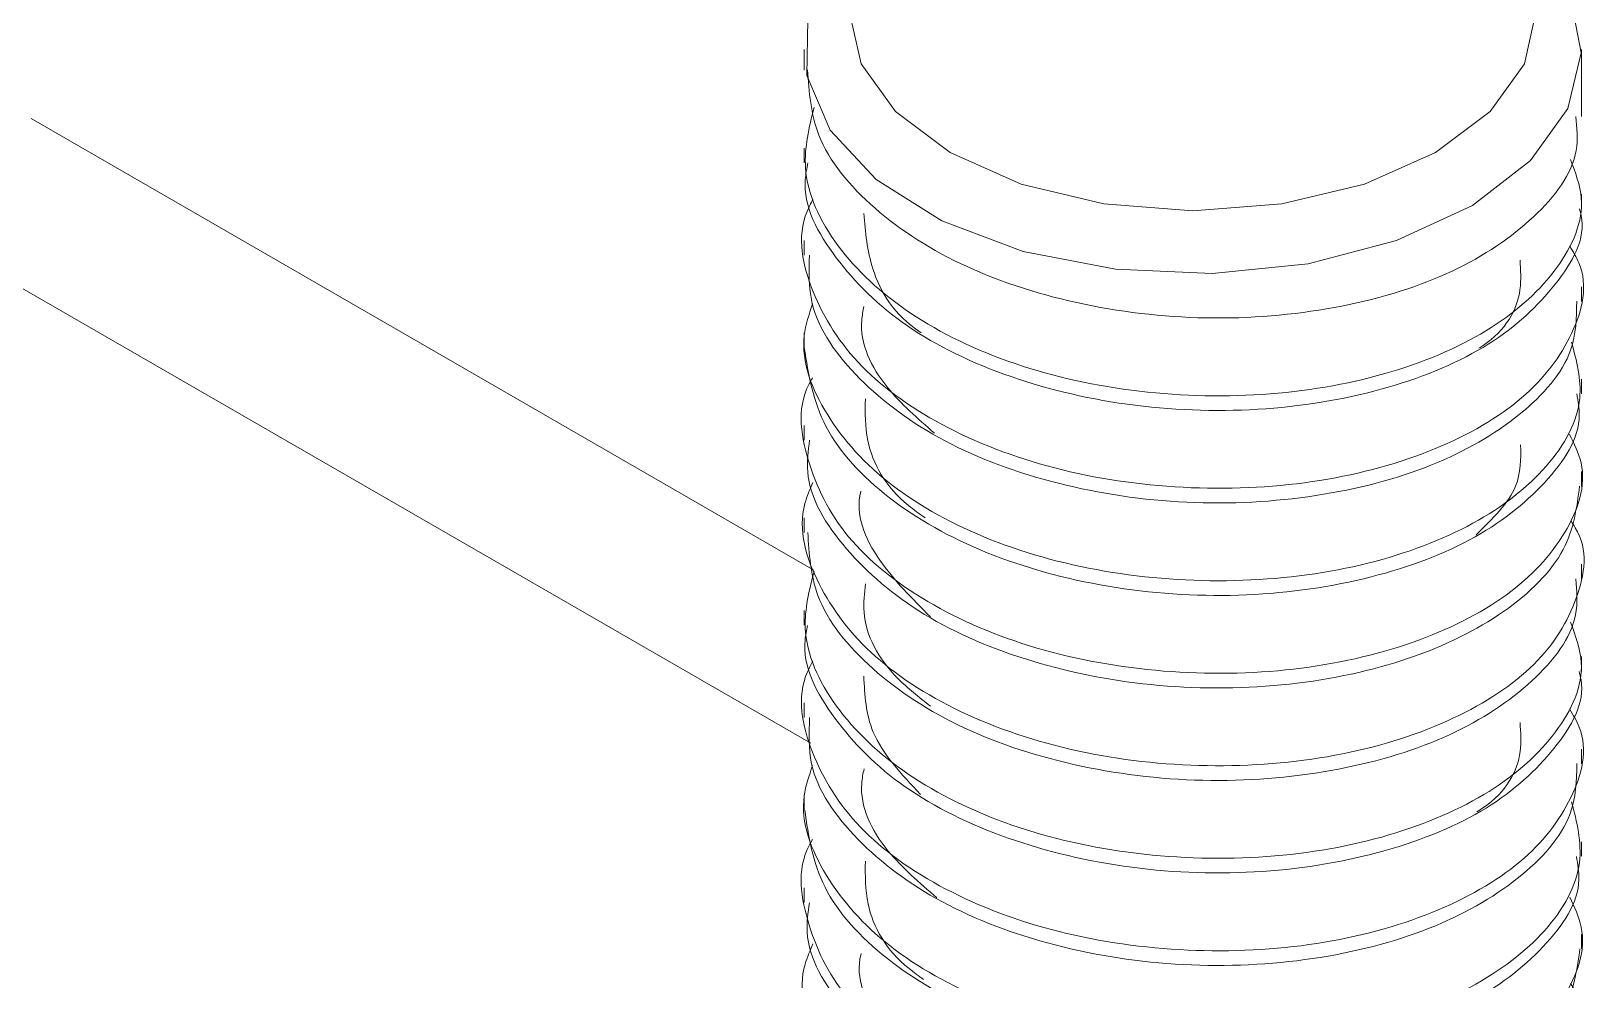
# Model space of a CAD drawing. Extents: x -976302 to -776254, y 5665 to 231437.
# Drawn here: x -787165.4 to -787044.4, y 80637.8 to 80711.6 of the extents above; entities that cross this region are included whole.
import ezdxf

# ---------------------------------------------------------------- set-up
doc = ezdxf.new("R2010")
doc.units = 0
doc.header["$LTSCALE"] = 1000
doc.header["$MEASUREMENT"] = 0

msp = doc.modelspace()

# ---------------------------------------------------------------- linework, layer by layer
at = {"linetype": 'Continuous', "lineweight": 15}
for p, q in [((-787105.33, 80710.15), (-787105.33, 80708.55)), ((-787105.33, 80710.15), (-787105.33, 80708.55)), ((-787044.94, 80704.96), (-787044.94, 80710.15)), ((-787044.94, 80704.96), (-787044.94, 80710.15)), ((-787104.58, 80669.69), (-787165.4, 80704.8)), ((-787104.58, 80669.69), (-787165.4, 80704.8)), ((-787104.82, 80656.22), (-787185.53, 80702.81)), ((-787104.82, 80656.22), (-787185.53, 80702.81)), ((-787105.33, 80702.5), (-787105.33, 80701.36)), ((-787105.33, 80702.5), (-787105.33, 80701.36)), ((-787044.94, 80697.77), (-787044.94, 80698.91)), ((-787044.94, 80697.77), (-787044.94, 80698.91)), ((-787105.33, 80695.31), (-787105.33, 80694.18)), ((-787105.33, 80695.31), (-787105.33, 80694.18)), ((-787044.94, 80690.58), (-787044.94, 80691.72)), ((-787044.94, 80690.58), (-787044.94, 80691.72)), ((-787105.33, 80688.13), (-787105.33, 80686.98)), ((-787105.33, 80688.13), (-787105.33, 80686.98)), ((-787044.94, 80683.39), (-787044.94, 80684.53)), ((-787044.94, 80683.39), (-787044.94, 80684.53)), ((-787105.33, 80680.93), (-787105.33, 80679.79)), ((-787105.33, 80680.93), (-787105.33, 80679.79)), ((-787044.94, 80676.19), (-787044.94, 80677.34)), ((-787044.94, 80676.19), (-787044.94, 80677.34)), ((-787105.33, 80673.74), (-787105.33, 80672.6)), ((-787105.33, 80673.74), (-787105.33, 80672.6)), ((-787044.94, 80669.01), (-787044.94, 80670.14)), ((-787044.94, 80669.01), (-787044.94, 80670.14)), ((-787105.33, 80666.55), (-787105.33, 80665.41)), ((-787105.33, 80666.55), (-787105.33, 80665.41)), ((-787044.94, 80661.81), (-787044.94, 80662.96)), ((-787044.94, 80661.81), (-787044.94, 80662.96)), ((-787105.33, 80659.36), (-787105.33, 80658.22)), ((-787105.33, 80659.36), (-787105.33, 80658.22)), ((-787044.94, 80654.62), (-787044.94, 80655.76)), ((-787044.94, 80654.62), (-787044.94, 80655.76)), ((-787105.33, 80652.17), (-787105.33, 80651.03)), ((-787105.33, 80652.17), (-787105.33, 80651.03)), ((-787044.94, 80647.44), (-787044.94, 80648.57)), ((-787044.94, 80647.44), (-787044.94, 80648.57)), ((-787105.33, 80644.98), (-787105.33, 80643.84)), ((-787105.33, 80644.98), (-787105.33, 80643.84)), ((-787044.94, 80640.24), (-787044.94, 80641.39)), ((-787044.94, 80640.24), (-787044.94, 80641.39))]:
    msp.add_line(p, q, dxfattribs=at)
at = {"linetype": 'Continuous', "lineweight": 15, "flags": 128}
for points in [[(-787101.81, 80718.32), (-787103.11, 80716.71), (-787105.05, 80712.5), (-787105.13, 80708.14), (-787103.32, 80703.9), (-787099.75, 80700.06), (-787094.64, 80696.84), (-787088.31, 80694.46), (-787081.15, 80693.07), (-787073.62, 80692.74), (-787066.18, 80693.5), (-787059.3, 80695.31), (-787053.41, 80698.04), (-787048.89, 80701.54), (-787046, 80705.57), (-787044.95, 80709.89), (-787045.78, 80714.22), (-787045.78, 80714.22)], [(-787101.81, 80718.32), (-787103.11, 80716.71), (-787105.05, 80712.5), (-787105.13, 80708.14), (-787103.32, 80703.9), (-787099.75, 80700.06), (-787094.64, 80696.84), (-787088.31, 80694.46), (-787081.15, 80693.07), (-787073.62, 80692.74), (-787066.18, 80693.5), (-787059.3, 80695.31), (-787053.41, 80698.04), (-787048.89, 80701.54), (-787046, 80705.57), (-787044.95, 80709.89), (-787045.78, 80714.22), (-787045.78, 80714.22)], [(-787101.81, 80713.03), (-787100.9, 80709.04), (-787098.23, 80705.33), (-787094, 80702.14), (-787088.47, 80699.69), (-787082.04, 80698.15), (-787075.14, 80697.63), (-787068.23, 80698.15), (-787061.8, 80699.69), (-787056.28, 80702.14), (-787052.04, 80705.33), (-787049.37, 80709.04), (-787048.47, 80713.03), (-787048.47, 80713.03)], [(-787101.81, 80713.03), (-787100.9, 80709.04), (-787098.23, 80705.33), (-787094, 80702.14), (-787088.47, 80699.69), (-787082.04, 80698.15), (-787075.14, 80697.63), (-787068.23, 80698.15), (-787061.8, 80699.69), (-787056.28, 80702.14), (-787052.04, 80705.33), (-787049.37, 80709.04), (-787048.47, 80713.03), (-787048.47, 80713.03)]]:
    msp.add_lwpolyline(points, dxfattribs=at)
at = {"linetype": 'Continuous', "lineweight": 15}
for points, knots in [([(-787045.37, 80704.96), (-787045.29, 80704.07), (-787045.02, 80701.34), (-787048.28, 80697), (-787054.56, 80692.67), (-787063.35, 80689.92), (-787073.43, 80688.94), (-787083.7, 80690.04), (-787093.03, 80693), (-787100.24, 80697.63), (-787104.69, 80703.06), (-787104.95, 80706.86), (-787105.07, 80708.57)], [0, 0, 0, 0, 0.052329, 0.159812, 0.267302, 0.374774, 0.482283, 0.589762, 0.697259, 0.804736, 0.912216, 1, 1, 1, 1]), ([(-787045.37, 80704.96), (-787045.29, 80704.07), (-787045.02, 80701.34), (-787048.28, 80697), (-787054.56, 80692.67), (-787063.35, 80689.92), (-787073.43, 80688.94), (-787083.7, 80690.04), (-787093.03, 80693), (-787100.24, 80697.63), (-787104.69, 80703.06), (-787104.95, 80706.86), (-787105.07, 80708.57)], [0, 0, 0, 0, 0.052329, 0.159812, 0.267302, 0.374774, 0.482283, 0.589762, 0.697259, 0.804736, 0.912216, 1, 1, 1, 1]), ([(-787104.57, 80705.66), (-787104.95, 80704.1), (-787105.83, 80700.47), (-787103.16, 80694.75), (-787097.5, 80689.45), (-787089.21, 80685.43), (-787079.36, 80683.27), (-787069.01, 80683.06), (-787059.38, 80684.83), (-787051.48, 80688.34), (-787046.41, 80693.07), (-787044.35, 80697.82), (-787045.41, 80700.61), (-787045.79, 80701.61)], [0, 0, 0, 0, 0.0731239, 0.1700696, 0.2670378, 0.3639812, 0.46095, 0.5578976, 0.654852, 0.7518042, 0.8487462, 0.9457181, 1, 1, 1, 1]), ([(-787104.57, 80705.66), (-787104.95, 80704.1), (-787105.83, 80700.47), (-787103.16, 80694.75), (-787097.5, 80689.45), (-787089.21, 80685.43), (-787079.36, 80683.27), (-787069.01, 80683.06), (-787059.38, 80684.83), (-787051.48, 80688.34), (-787046.41, 80693.07), (-787044.35, 80697.82), (-787045.41, 80700.61), (-787045.79, 80701.61)], [0, 0, 0, 0, 0.0731239, 0.1700696, 0.2670378, 0.3639812, 0.46095, 0.5578976, 0.654852, 0.7518042, 0.8487462, 0.9457181, 1, 1, 1, 1]), ([(-787045.09, 80697.76), (-787045.04, 80697.59), (-787044.48, 80695.61), (-787046.66, 80691.8), (-787051.67, 80687.03), (-787059.69, 80683.62), (-787069.35, 80681.9), (-787079.71, 80682.17), (-787089.51, 80684.44), (-787097.78, 80688.43), (-787103.19, 80693.85), (-787105.64, 80698.4), (-787105.13, 80700.91), (-787105.05, 80701.35)], [0, 0, 0, 0, 0.009845, 0.117349, 0.224883, 0.332385, 0.439906, 0.547416, 0.654925, 0.762445, 0.869945, 0.977482, 1, 1, 1, 1]), ([(-787045.09, 80697.76), (-787045.04, 80697.59), (-787044.48, 80695.61), (-787046.66, 80691.8), (-787051.67, 80687.03), (-787059.69, 80683.62), (-787069.35, 80681.9), (-787079.71, 80682.17), (-787089.51, 80684.44), (-787097.78, 80688.43), (-787103.19, 80693.85), (-787105.64, 80698.4), (-787105.13, 80700.91), (-787105.05, 80701.35)], [0, 0, 0, 0, 0.009845, 0.117349, 0.224883, 0.332385, 0.439906, 0.547416, 0.654925, 0.762445, 0.869945, 0.977482, 1, 1, 1, 1]), ([(-787104.65, 80698.52), (-787104.81, 80698.2), (-787106.01, 80695.9), (-787105, 80691.23), (-787101.37, 80685.34), (-787094.46, 80680.49), (-787085.46, 80677.15), (-787075.26, 80675.77), (-787065.06, 80676.33), (-787056.01, 80678.85), (-787049.05, 80682.9), (-787045.3, 80687.99), (-787044.28, 80692.28), (-787045.59, 80694.45), (-787045.85, 80694.89)], [0, 0, 0, 0, 0.015147, 0.111197, 0.207256, 0.303308, 0.399354, 0.495426, 0.591475, 0.687547, 0.783593, 0.879651, 0.975707, 1, 1, 1, 1]), ([(-787104.65, 80698.52), (-787104.81, 80698.2), (-787106.01, 80695.9), (-787105, 80691.23), (-787101.37, 80685.34), (-787094.46, 80680.49), (-787085.46, 80677.15), (-787075.26, 80675.77), (-787065.06, 80676.33), (-787056.01, 80678.85), (-787049.05, 80682.9), (-787045.3, 80687.99), (-787044.28, 80692.28), (-787045.59, 80694.45), (-787045.85, 80694.89)], [0, 0, 0, 0, 0.015147, 0.111197, 0.207256, 0.303308, 0.399354, 0.495426, 0.591475, 0.687547, 0.783593, 0.879651, 0.975707, 1, 1, 1, 1]), ([(-787100.69, 80697.41), (-787100.57, 80695.97), (-787100.3, 80692.75), (-787098.31, 80689.49), (-787096.26, 80688.16), (-787096.23, 80688.14)], [0, 0, 0, 0, 0.441379, 0.993147, 1, 1, 1, 1]), ([(-787100.69, 80697.41), (-787100.57, 80695.97), (-787100.3, 80692.75), (-787098.31, 80689.49), (-787096.26, 80688.16), (-787096.23, 80688.14)], [0, 0, 0, 0, 0.441379, 0.993147, 1, 1, 1, 1]), ([(-787045.3, 80690.59), (-787045.32, 80689.31), (-787045.37, 80686.19), (-787049.36, 80681.6), (-787056.25, 80677.57), (-787065.4, 80675.18), (-787075.62, 80674.61), (-787085.78, 80676.14), (-787094.77, 80679.46), (-787101.4, 80684.4), (-787105.06, 80689.55), (-787104.96, 80692.92), (-787104.92, 80694.18)], [0, 0, 0, 0, 0.075052, 0.182537, 0.290012, 0.397482, 0.504978, 0.61245, 0.719951, 0.82742, 0.934906, 1, 1, 1, 1]), ([(-787045.3, 80690.59), (-787045.32, 80689.31), (-787045.37, 80686.19), (-787049.36, 80681.6), (-787056.25, 80677.57), (-787065.4, 80675.18), (-787075.62, 80674.61), (-787085.78, 80676.14), (-787094.77, 80679.46), (-787101.4, 80684.4), (-787105.06, 80689.55), (-787104.96, 80692.92), (-787104.92, 80694.18)], [0, 0, 0, 0, 0.075052, 0.182537, 0.290012, 0.397482, 0.504978, 0.61245, 0.719951, 0.82742, 0.934906, 1, 1, 1, 1]), ([(-787052.9, 80686.94), (-787052.79, 80687.01), (-787050.86, 80688.24), (-787049.49, 80690.73), (-787049.66, 80693.03), (-787049.71, 80693.79)], [0, 0, 0, 0, 0.036485, 0.678957, 1, 1, 1, 1]), ([(-787052.9, 80686.94), (-787052.79, 80687.01), (-787050.86, 80688.24), (-787049.49, 80690.73), (-787049.66, 80693.03), (-787049.71, 80693.79)], [0, 0, 0, 0, 0.036485, 0.678957, 1, 1, 1, 1]), ([(-787104.69, 80690.39), (-787104.96, 80689.57), (-787105.9, 80686.7), (-787103.92, 80681.61), (-787098.97, 80676.09), (-787091.11, 80671.76), (-787081.51, 80669.18), (-787071.17, 80668.57), (-787061.29, 80669.91), (-787052.95, 80673.11), (-787047.21, 80677.61), (-787044.45, 80682.69), (-787045.32, 80685.96), (-787045.7, 80687.41)], [0, 0, 0, 0, 0.03934, 0.137361, 0.235409, 0.333429, 0.431462, 0.529491, 0.627515, 0.725553, 0.823571, 0.921622, 1, 1, 1, 1]), ([(-787104.69, 80690.39), (-787104.96, 80689.57), (-787105.9, 80686.7), (-787103.92, 80681.61), (-787098.97, 80676.09), (-787091.11, 80671.76), (-787081.51, 80669.18), (-787071.17, 80668.57), (-787061.29, 80669.91), (-787052.95, 80673.11), (-787047.21, 80677.61), (-787044.45, 80682.69), (-787045.32, 80685.96), (-787045.7, 80687.41)], [0, 0, 0, 0, 0.03934, 0.137361, 0.235409, 0.333429, 0.431462, 0.529491, 0.627515, 0.725553, 0.823571, 0.921622, 1, 1, 1, 1]), ([(-787100.69, 80690.19), (-787100.76, 80689.83), (-787101.19, 80687.69), (-787099.5, 80684.07), (-787096.51, 80681.47), (-787095.21, 80680.34)], [0, 0, 0, 0, 0.10183, 0.609985, 1, 1, 1, 1]), ([(-787100.69, 80690.19), (-787100.76, 80689.83), (-787101.19, 80687.69), (-787099.5, 80684.07), (-787096.51, 80681.47), (-787095.21, 80680.34)], [0, 0, 0, 0, 0.10183, 0.609985, 1, 1, 1, 1]), ([(-787045.3, 80683.38), (-787045.2, 80682.82), (-787044.76, 80680.45), (-787047.45, 80676.35), (-787053.17, 80671.79), (-787061.61, 80668.73), (-787071.52, 80667.4), (-787081.85, 80668.11), (-787091.43, 80670.76), (-787099.11, 80675.09), (-787104.33, 80680.73), (-787104.99, 80684.9), (-787105.33, 80686.98)], [0, 0, 0, 0, 0.032461, 0.139958, 0.247476, 0.354969, 0.462494, 0.569992, 0.6775, 0.785001, 0.892495, 1, 1, 1, 1]), ([(-787045.3, 80683.38), (-787045.2, 80682.82), (-787044.76, 80680.45), (-787047.45, 80676.35), (-787053.17, 80671.79), (-787061.61, 80668.73), (-787071.52, 80667.4), (-787081.85, 80668.11), (-787091.43, 80670.76), (-787099.11, 80675.09), (-787104.33, 80680.73), (-787104.99, 80684.9), (-787105.33, 80686.98)], [0, 0, 0, 0, 0.032461, 0.139958, 0.247476, 0.354969, 0.462494, 0.569992, 0.6775, 0.785001, 0.892495, 1, 1, 1, 1]), ([(-787104.68, 80684.64), (-787104.71, 80684.59), (-787105.95, 80682.59), (-787105.35, 80678.17), (-787102.46, 80672.13), (-787096.11, 80667.02), (-787087.49, 80663.31), (-787077.45, 80661.52), (-787067.15, 80661.66), (-787057.77, 80663.79), (-787050.29, 80667.56), (-787045.82, 80672.47), (-787044.29, 80677.02), (-787045.5, 80679.52), (-787045.86, 80680.26)], [0, 0, 0, 0, 0.002368, 0.098125, 0.193881, 0.289647, 0.385395, 0.481176, 0.576929, 0.672697, 0.76845, 0.864203, 0.959973, 1, 1, 1, 1]), ([(-787104.68, 80684.64), (-787104.71, 80684.59), (-787105.95, 80682.59), (-787105.35, 80678.17), (-787102.46, 80672.13), (-787096.11, 80667.02), (-787087.49, 80663.31), (-787077.45, 80661.52), (-787067.15, 80661.66), (-787057.77, 80663.79), (-787050.29, 80667.56), (-787045.82, 80672.47), (-787044.29, 80677.02), (-787045.5, 80679.52), (-787045.86, 80680.26)], [0, 0, 0, 0, 0.002368, 0.098125, 0.193881, 0.289647, 0.385395, 0.481176, 0.576929, 0.672697, 0.76845, 0.864203, 0.959973, 1, 1, 1, 1]), ([(-787100.58, 80683.01), (-787100.59, 80681.93), (-787100.64, 80679.05), (-787098.77, 80675.74), (-787096.39, 80674.07), (-787095.94, 80673.76)], [0, 0, 0, 0, 0.329572, 0.875304, 1, 1, 1, 1]), ([(-787100.58, 80683.01), (-787100.59, 80681.93), (-787100.64, 80679.05), (-787098.77, 80675.74), (-787096.39, 80674.07), (-787095.94, 80673.76)], [0, 0, 0, 0, 0.329572, 0.875304, 1, 1, 1, 1]), ([(-787045.08, 80676.21), (-787045.3, 80674.54), (-787045.76, 80671.05), (-787050.59, 80666.26), (-787058.03, 80662.55), (-787067.49, 80660.51), (-787077.8, 80660.38), (-787087.8, 80662.31), (-787096.42, 80665.99), (-787102.42, 80671.21), (-787105.39, 80676.05), (-787105.02, 80678.96), (-787104.92, 80679.79)], [0, 0, 0, 0, 0.097676, 0.205184, 0.312667, 0.420158, 0.527655, 0.63514, 0.742649, 0.85013, 0.957641, 1, 1, 1, 1]), ([(-787045.08, 80676.21), (-787045.3, 80674.54), (-787045.76, 80671.05), (-787050.59, 80666.26), (-787058.03, 80662.55), (-787067.49, 80660.51), (-787077.8, 80660.38), (-787087.8, 80662.31), (-787096.42, 80665.99), (-787102.42, 80671.21), (-787105.39, 80676.05), (-787105.02, 80678.96), (-787104.92, 80679.79)], [0, 0, 0, 0, 0.097676, 0.205184, 0.312667, 0.420158, 0.527655, 0.63514, 0.742649, 0.85013, 0.957641, 1, 1, 1, 1]), ([(-787053.11, 80672.43), (-787051.85, 80673.66), (-787049.62, 80675.84), (-787049.65, 80678.33), (-787049.66, 80679.42)], [0, 0, 0, 0, 0.563065, 1, 1, 1, 1]), ([(-787053.11, 80672.43), (-787051.85, 80673.66), (-787049.62, 80675.84), (-787049.65, 80678.33), (-787049.66, 80679.42)], [0, 0, 0, 0, 0.563065, 1, 1, 1, 1]), ([(-787104.65, 80676.51), (-787104.89, 80675.96), (-787106, 80673.39), (-787104.57, 80668.51), (-787100.3, 80662.79), (-787092.94, 80658.17), (-787083.64, 80655.17), (-787073.35, 80654.16), (-787063.27, 80655.08), (-787054.55, 80657.93), (-787048.07, 80662.2), (-787044.98, 80667.43), (-787044.33, 80671.47), (-787045.65, 80673.35), (-787045.77, 80673.54)], [0, 0, 0, 0, 0.02624, 0.122582, 0.218941, 0.315282, 0.411626, 0.507982, 0.604323, 0.700689, 0.797028, 0.893388, 0.989733, 1, 1, 1, 1]), ([(-787104.65, 80676.51), (-787104.89, 80675.96), (-787106, 80673.39), (-787104.57, 80668.51), (-787100.3, 80662.79), (-787092.94, 80658.17), (-787083.64, 80655.17), (-787073.35, 80654.16), (-787063.27, 80655.08), (-787054.55, 80657.93), (-787048.07, 80662.2), (-787044.98, 80667.43), (-787044.33, 80671.47), (-787045.65, 80673.35), (-787045.77, 80673.54)], [0, 0, 0, 0, 0.02624, 0.122582, 0.218941, 0.315282, 0.411626, 0.507982, 0.604323, 0.700689, 0.797028, 0.893388, 0.989733, 1, 1, 1, 1]), ([(-787100.92, 80675.82), (-787100.92, 80675.81), (-787101.41, 80674.03), (-787099.9, 80670.42), (-787096.95, 80667.47), (-787095.53, 80666.06)], [0, 0, 0, 0, 0.002916, 0.520108, 1, 1, 1, 1]), ([(-787100.92, 80675.82), (-787100.92, 80675.81), (-787101.41, 80674.03), (-787099.9, 80670.42), (-787096.95, 80667.47), (-787095.53, 80666.06)], [0, 0, 0, 0, 0.002916, 0.520108, 1, 1, 1, 1]), ([(-787045.37, 80669.01), (-787045.29, 80668.07), (-787045.06, 80665.29), (-787048.4, 80660.92), (-787054.77, 80656.63), (-787063.6, 80653.92), (-787073.7, 80652.99), (-787083.96, 80654.14), (-787093.25, 80657.15), (-787100.39, 80661.82), (-787104.74, 80667.22), (-787104.95, 80670.96), (-787105.05, 80672.62)], [0, 0, 0, 0, 0.05518, 0.162662, 0.270149, 0.37762, 0.485127, 0.592603, 0.700101, 0.807575, 0.915055, 1, 1, 1, 1]), ([(-787045.37, 80669.01), (-787045.29, 80668.07), (-787045.06, 80665.29), (-787048.4, 80660.92), (-787054.77, 80656.63), (-787063.6, 80653.92), (-787073.7, 80652.99), (-787083.96, 80654.14), (-787093.25, 80657.15), (-787100.39, 80661.82), (-787104.74, 80667.22), (-787104.95, 80670.96), (-787105.05, 80672.62)], [0, 0, 0, 0, 0.05518, 0.162662, 0.270149, 0.37762, 0.485127, 0.592603, 0.700101, 0.807575, 0.915055, 1, 1, 1, 1]), ([(-787104.56, 80669.59), (-787104.94, 80668.13), (-787105.83, 80664.59), (-787103.27, 80658.95), (-787097.69, 80653.62), (-787089.45, 80649.56), (-787079.63, 80647.35), (-787069.28, 80647.09), (-787059.61, 80648.8), (-787051.65, 80652.28), (-787046.5, 80656.98), (-787044.36, 80661.75), (-787045.4, 80664.59), (-787045.78, 80665.63)], [0, 0, 0, 0, 0.06894, 0.166119, 0.263321, 0.360498, 0.457698, 0.554879, 0.652066, 0.749252, 0.846427, 0.943633, 1, 1, 1, 1]), ([(-787104.56, 80669.59), (-787104.94, 80668.13), (-787105.83, 80664.59), (-787103.27, 80658.95), (-787097.69, 80653.62), (-787089.45, 80649.56), (-787079.63, 80647.35), (-787069.28, 80647.09), (-787059.61, 80648.8), (-787051.65, 80652.28), (-787046.5, 80656.98), (-787044.36, 80661.75), (-787045.4, 80664.59), (-787045.78, 80665.63)], [0, 0, 0, 0, 0.06894, 0.166119, 0.263321, 0.360498, 0.457698, 0.554879, 0.652066, 0.749252, 0.846427, 0.943633, 1, 1, 1, 1]), ([(-787100.57, 80668.62), (-787100.65, 80667.89), (-787100.94, 80665.36), (-787099.14, 80661.92), (-787096.41, 80659.81), (-787095.52, 80659.12)], [0, 0, 0, 0, 0.214839, 0.742186, 1, 1, 1, 1]), ([(-787100.57, 80668.62), (-787100.65, 80667.89), (-787100.94, 80665.36), (-787099.14, 80661.92), (-787096.41, 80659.81), (-787095.52, 80659.12)], [0, 0, 0, 0, 0.214839, 0.742186, 1, 1, 1, 1]), ([(-787045.12, 80661.8), (-787045.06, 80661.59), (-787044.52, 80659.56), (-787046.75, 80655.71), (-787051.85, 80650.96), (-787059.93, 80647.6), (-787069.62, 80645.93), (-787079.98, 80646.25), (-787089.75, 80648.57), (-787097.96, 80652.6), (-787103.29, 80658.06), (-787105.67, 80662.56), (-787105.15, 80665.01), (-787105.07, 80665.39)], [0, 0, 0, 0, 0.012672, 0.120177, 0.227711, 0.335215, 0.442739, 0.550249, 0.65776, 0.76528, 0.87278, 0.980319, 1, 1, 1, 1]), ([(-787045.12, 80661.8), (-787045.06, 80661.59), (-787044.52, 80659.56), (-787046.75, 80655.71), (-787051.85, 80650.96), (-787059.93, 80647.6), (-787069.62, 80645.93), (-787079.98, 80646.25), (-787089.75, 80648.57), (-787097.96, 80652.6), (-787103.29, 80658.06), (-787105.67, 80662.56), (-787105.15, 80665.01), (-787105.07, 80665.39)], [0, 0, 0, 0, 0.012672, 0.120177, 0.227711, 0.335215, 0.442739, 0.550249, 0.65776, 0.76528, 0.87278, 0.980319, 1, 1, 1, 1]), ([(-787104.65, 80662.63), (-787104.8, 80662.35), (-787106.01, 80660.08), (-787105.05, 80655.44), (-787101.51, 80649.53), (-787094.67, 80644.64), (-787085.72, 80641.26), (-787075.54, 80639.83), (-787065.32, 80640.33), (-787056.22, 80642.81), (-787049.2, 80646.82), (-787045.36, 80651.9), (-787044.28, 80656.22), (-787045.58, 80658.43), (-787045.86, 80658.9)], [0, 0, 0, 0, 0.01355, 0.109561, 0.205579, 0.301593, 0.397598, 0.493632, 0.589642, 0.685674, 0.781681, 0.877698, 0.973715, 1, 1, 1, 1]), ([(-787104.65, 80662.63), (-787104.8, 80662.35), (-787106.01, 80660.08), (-787105.05, 80655.44), (-787101.51, 80649.53), (-787094.67, 80644.64), (-787085.72, 80641.26), (-787075.54, 80639.83), (-787065.32, 80640.33), (-787056.22, 80642.81), (-787049.2, 80646.82), (-787045.36, 80651.9), (-787044.28, 80656.22), (-787045.58, 80658.43), (-787045.86, 80658.9)], [0, 0, 0, 0, 0.01355, 0.109561, 0.205579, 0.301593, 0.397598, 0.493632, 0.589642, 0.685674, 0.781681, 0.877698, 0.973715, 1, 1, 1, 1]), ([(-787100.7, 80661.45), (-787100.63, 80659.97), (-787100.46, 80656.68), (-787097.77, 80653.82), (-787096.3, 80652.25)], [0, 0, 0, 0, 0.450644, 1, 1, 1, 1]), ([(-787100.7, 80661.45), (-787100.63, 80659.97), (-787100.46, 80656.68), (-787097.77, 80653.82), (-787096.3, 80652.25)], [0, 0, 0, 0, 0.450644, 1, 1, 1, 1]), ([(-787045.29, 80654.64), (-787045.32, 80653.31), (-787045.41, 80650.15), (-787049.51, 80645.53), (-787056.47, 80641.54), (-787065.66, 80639.18), (-787075.89, 80638.67), (-787086.03, 80640.25), (-787094.99, 80643.62), (-787101.54, 80648.59), (-787105.11, 80653.71), (-787104.96, 80657.02), (-787104.91, 80658.23)], [0, 0, 0, 0, 0.077897, 0.185384, 0.292859, 0.40033, 0.507826, 0.615298, 0.722799, 0.830269, 0.937757, 1, 1, 1, 1]), ([(-787045.29, 80654.64), (-787045.32, 80653.31), (-787045.41, 80650.15), (-787049.51, 80645.53), (-787056.47, 80641.54), (-787065.66, 80639.18), (-787075.89, 80638.67), (-787086.03, 80640.25), (-787094.99, 80643.62), (-787101.54, 80648.59), (-787105.11, 80653.71), (-787104.96, 80657.02), (-787104.91, 80658.23)], [0, 0, 0, 0, 0.077897, 0.185384, 0.292859, 0.40033, 0.507826, 0.615298, 0.722799, 0.830269, 0.937757, 1, 1, 1, 1]), ([(-787053.07, 80650.89), (-787052.89, 80651), (-787050.88, 80652.28), (-787049.47, 80654.81), (-787049.65, 80657.09), (-787049.71, 80657.84)], [0, 0, 0, 0, 0.0615365, 0.6919012, 1, 1, 1, 1]), ([(-787053.07, 80650.89), (-787052.89, 80651), (-787050.88, 80652.28), (-787049.47, 80654.81), (-787049.65, 80657.09), (-787049.71, 80657.84)], [0, 0, 0, 0, 0.0615365, 0.6919012, 1, 1, 1, 1]), ([(-787104.68, 80654.5), (-787104.95, 80653.71), (-787105.92, 80650.88), (-787104.01, 80645.82), (-787099.14, 80640.27), (-787091.35, 80635.9), (-787081.78, 80633.27), (-787071.44, 80632.6), (-787061.54, 80633.89), (-787053.14, 80637.05), (-787047.32, 80641.52), (-787044.44, 80646.71), (-787045.3, 80650.11), (-787045.7, 80651.68)], [0, 0, 0, 0, 0.037575, 0.135097, 0.232643, 0.330163, 0.427695, 0.525225, 0.622748, 0.720288, 0.817806, 0.915356, 1, 1, 1, 1]), ([(-787104.68, 80654.5), (-787104.95, 80653.71), (-787105.92, 80650.88), (-787104.01, 80645.82), (-787099.14, 80640.27), (-787091.35, 80635.9), (-787081.78, 80633.27), (-787071.44, 80632.6), (-787061.54, 80633.89), (-787053.14, 80637.05), (-787047.32, 80641.52), (-787044.44, 80646.71), (-787045.3, 80650.11), (-787045.7, 80651.68)], [0, 0, 0, 0, 0.037575, 0.135097, 0.232643, 0.330163, 0.427695, 0.525225, 0.622748, 0.720288, 0.817806, 0.915356, 1, 1, 1, 1]), ([(-787100.68, 80654.23), (-787100.76, 80653.86), (-787101.18, 80651.69), (-787099.44, 80648.01), (-787096.38, 80645.38), (-787095.02, 80644.21)], [0, 0, 0, 0, 0.105233, 0.603339, 1, 1, 1, 1]), ([(-787100.68, 80654.23), (-787100.76, 80653.86), (-787101.18, 80651.69), (-787099.44, 80648.01), (-787096.38, 80645.38), (-787095.02, 80644.21)], [0, 0, 0, 0, 0.105233, 0.603339, 1, 1, 1, 1]), ([(-787045.32, 80647.42), (-787045.22, 80646.82), (-787044.79, 80644.4), (-787047.56, 80640.26), (-787053.36, 80635.74), (-787061.86, 80632.72), (-787071.79, 80631.44), (-787082.12, 80632.2), (-787091.67, 80634.9), (-787099.28, 80639.27), (-787104.38, 80644.88), (-787104.99, 80649), (-787105.29, 80651.03)], [0, 0, 0, 0, 0.035306, 0.1428, 0.250314, 0.357803, 0.465326, 0.57282, 0.680326, 0.787822, 0.895312, 1, 1, 1, 1]), ([(-787045.32, 80647.42), (-787045.22, 80646.82), (-787044.79, 80644.4), (-787047.56, 80640.26), (-787053.36, 80635.74), (-787061.86, 80632.72), (-787071.79, 80631.44), (-787082.12, 80632.2), (-787091.67, 80634.9), (-787099.28, 80639.27), (-787104.38, 80644.88), (-787104.99, 80649), (-787105.29, 80651.03)], [0, 0, 0, 0, 0.035306, 0.1428, 0.250314, 0.357803, 0.465326, 0.57282, 0.680326, 0.787822, 0.895312, 1, 1, 1, 1]), ([(-787104.69, 80648.75), (-787104.7, 80648.73), (-787105.94, 80646.77), (-787105.38, 80642.38), (-787102.59, 80636.33), (-787096.31, 80631.19), (-787087.74, 80627.43), (-787077.72, 80625.59), (-787067.42, 80625.68), (-787057.99, 80627.75), (-787050.46, 80631.49), (-787045.9, 80636.38), (-787044.29, 80640.95), (-787045.49, 80643.5), (-787045.85, 80644.27)], [0, 0, 0, 0, 0.000758, 0.096482, 0.192203, 0.287937, 0.383651, 0.479398, 0.575117, 0.67085, 0.76657, 0.862288, 0.958025, 1, 1, 1, 1]), ([(-787104.69, 80648.75), (-787104.7, 80648.73), (-787105.94, 80646.77), (-787105.38, 80642.38), (-787102.59, 80636.33), (-787096.31, 80631.19), (-787087.74, 80627.43), (-787077.72, 80625.59), (-787067.42, 80625.68), (-787057.99, 80627.75), (-787050.46, 80631.49), (-787045.9, 80636.38), (-787044.29, 80640.95), (-787045.49, 80643.5), (-787045.85, 80644.27)], [0, 0, 0, 0, 0.000758, 0.096482, 0.192203, 0.287937, 0.383651, 0.479398, 0.575117, 0.67085, 0.76657, 0.862288, 0.958025, 1, 1, 1, 1]), ([(-787100.58, 80647.06), (-787100.59, 80645.96), (-787100.62, 80643.06), (-787098.77, 80639.78), (-787096.44, 80638.15), (-787096.05, 80637.87)], [0, 0, 0, 0, 0.338895, 0.890095, 1, 1, 1, 1]), ([(-787100.58, 80647.06), (-787100.59, 80645.96), (-787100.62, 80643.06), (-787098.77, 80639.78), (-787096.44, 80638.15), (-787096.05, 80637.87)], [0, 0, 0, 0, 0.338895, 0.890095, 1, 1, 1, 1]), ([(-787045.05, 80640.25), (-787045.3, 80638.54), (-787045.81, 80635), (-787050.75, 80630.18), (-787058.26, 80626.52), (-787067.76, 80624.53), (-787078.08, 80624.46), (-787088.05, 80626.44), (-787096.62, 80630.16), (-787102.54, 80635.41), (-787105.43, 80640.21), (-787105.04, 80643.06), (-787104.93, 80643.83)], [0, 0, 0, 0, 0.100501, 0.208013, 0.315499, 0.422994, 0.530492, 0.63798, 0.745491, 0.852975, 0.96049, 1, 1, 1, 1]), ([(-787045.05, 80640.25), (-787045.3, 80638.54), (-787045.81, 80635), (-787050.75, 80630.18), (-787058.26, 80626.52), (-787067.76, 80624.53), (-787078.08, 80624.46), (-787088.05, 80626.44), (-787096.62, 80630.16), (-787102.54, 80635.41), (-787105.43, 80640.21), (-787105.04, 80643.06), (-787104.93, 80643.83)], [0, 0, 0, 0, 0.100501, 0.208013, 0.315499, 0.422994, 0.530492, 0.63798, 0.745491, 0.852975, 0.96049, 1, 1, 1, 1]), ([(-787104.65, 80640.62), (-787104.88, 80640.1), (-787106.01, 80637.57), (-787104.64, 80632.72), (-787100.46, 80626.97), (-787093.16, 80622.32), (-787083.9, 80619.27), (-787073.63, 80618.21), (-787063.53, 80619.07), (-787054.75, 80621.88), (-787048.2, 80626.12), (-787045.01, 80631.33), (-787044.32, 80635.41), (-787045.64, 80637.33), (-787045.79, 80637.55)], [0, 0, 0, 0, 0.024655, 0.120953, 0.217267, 0.313565, 0.409863, 0.506178, 0.602474, 0.698797, 0.795092, 0.891407, 0.987708, 1, 1, 1, 1]), ([(-787104.65, 80640.62), (-787104.88, 80640.1), (-787106.01, 80637.57), (-787104.64, 80632.72), (-787100.46, 80626.97), (-787093.16, 80622.32), (-787083.9, 80619.27), (-787073.63, 80618.21), (-787063.53, 80619.07), (-787054.75, 80621.88), (-787048.2, 80626.12), (-787045.01, 80631.33), (-787044.32, 80635.41), (-787045.64, 80637.33), (-787045.79, 80637.55)], [0, 0, 0, 0, 0.024655, 0.120953, 0.217267, 0.313565, 0.409863, 0.506178, 0.602474, 0.698797, 0.795092, 0.891407, 0.987708, 1, 1, 1, 1]), ([(-787100.9, 80639.87), (-787100.91, 80639.84), (-787101.4, 80638.04), (-787099.89, 80634.44), (-787096.95, 80631.53), (-787095.55, 80630.14)], [0, 0, 0, 0, 0.008523, 0.527581, 1, 1, 1, 1]), ([(-787100.9, 80639.87), (-787100.91, 80639.84), (-787101.4, 80638.04), (-787099.89, 80634.44), (-787096.95, 80631.53), (-787095.55, 80630.14)], [0, 0, 0, 0, 0.008523, 0.527581, 1, 1, 1, 1])]:
    msp.add_open_spline(points, degree=3, knots=knots, dxfattribs=at)

doc.saveas('drawing.dxf')
